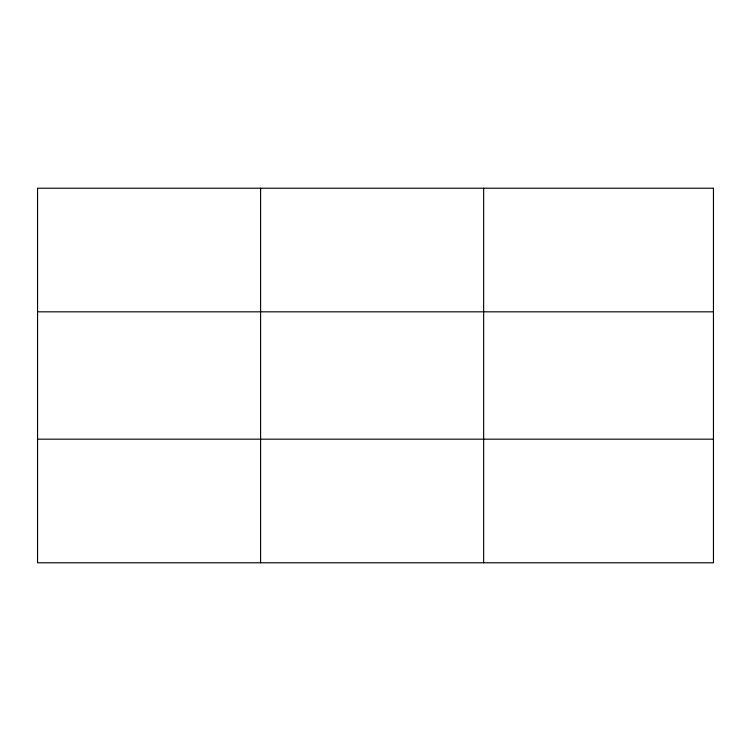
<?xml version="1.0" encoding="UTF-8"?>
<svg xmlns="http://www.w3.org/2000/svg" width="751" height="751" viewBox="0 0 751 751"><rect width="100%" height="100%" fill="white"/><g stroke="black" fill="none" stroke-linecap="round" stroke-linejoin="round"><path stroke-width="1.13" d="M260.597 562.781L260.597 188.219M483.644 562.781L483.644 188.219M37.55 311.825L713.45 311.825M37.55 439.175L713.45 439.175M713.45 188.219L713.45 562.781L37.55 562.781L37.55 188.219L713.45 188.219"/></g></svg>
